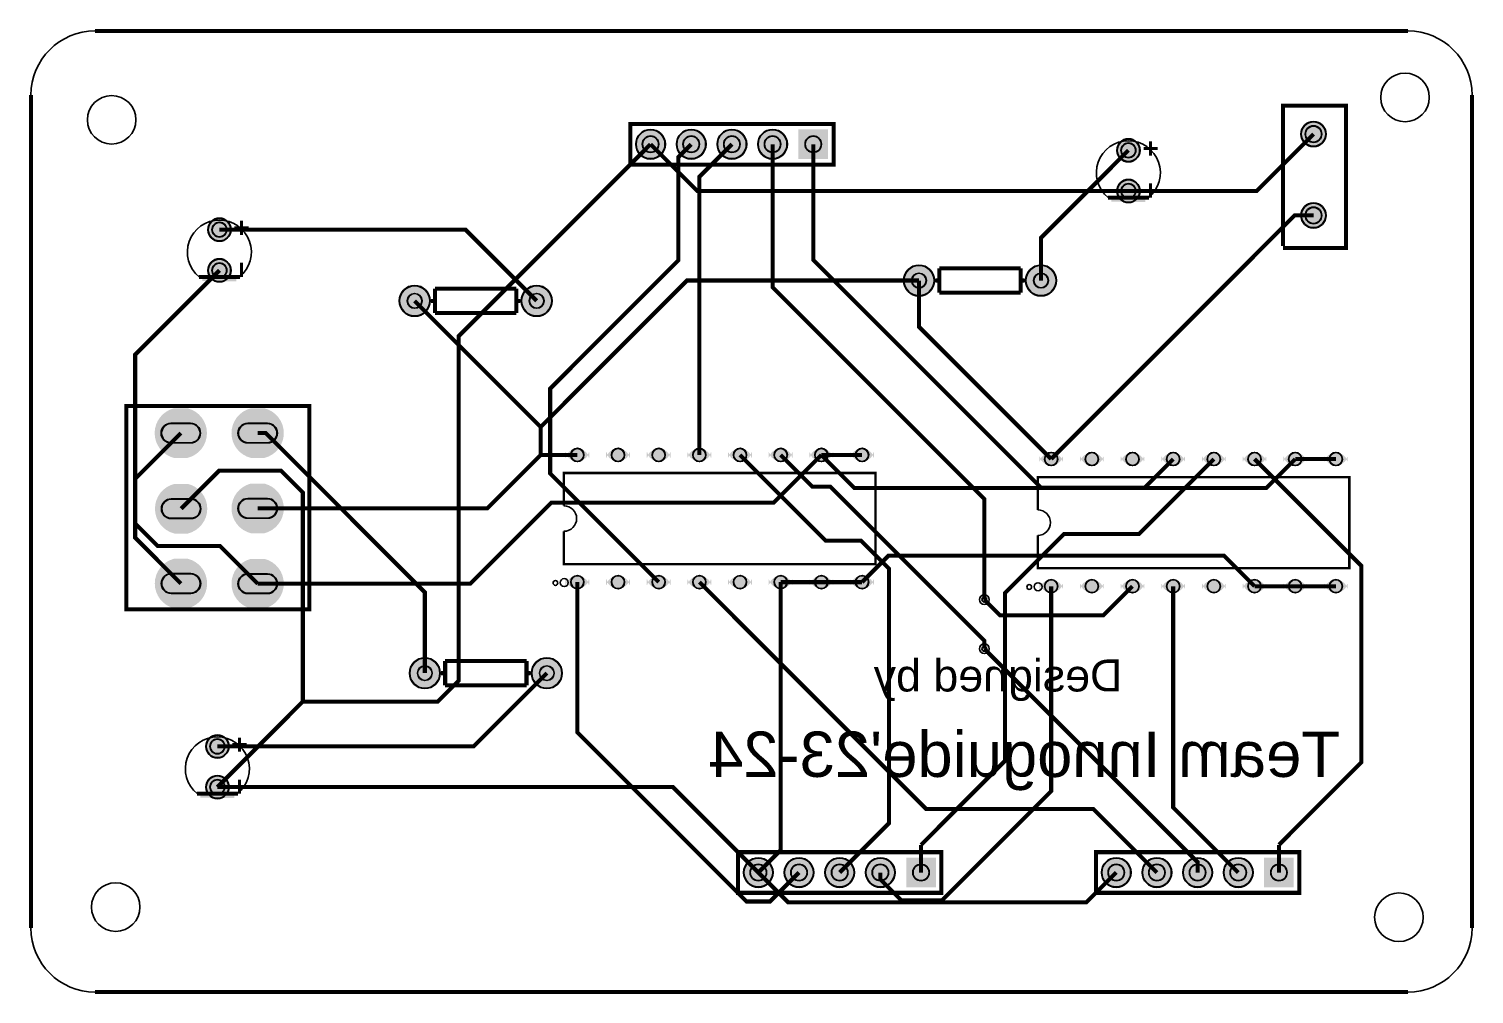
# Model space of a CAD drawing. Header units: millimetres. Extents: x -58.1 to 32.1, y 5.9 to 66.1.
import ezdxf

# ---------------------------------------------------------------- set-up
doc = ezdxf.new("R2010")
doc.units = ezdxf.units.MM
for name, color, linetype, true_color in [('BoardOutLine', 7, 'Continuous', 0xff00ff), ('BottomLayer', 7, 'Continuous', 0x0000ff), ('BottomSolderMaskLayer', 7, 'Continuous', 0xaa00ff), ('Document', 7, 'Continuous', 0xffffff), ('Hole', 7, 'Continuous', 0x222222), ('Multi-Layer', 7, 'Continuous', 0xc0c0c0), ('TopLayer', 7, 'Continuous', 0xff0000), ('TopSilkLayer', 7, 'Continuous', 0xffcc00), ('TopSolderMaskLayer', 7, 'Continuous', 0x800080)]:
    doc.layers.add(name, color=color, linetype=linetype, true_color=true_color)
doc.styles.get("Standard").update_dxf_attribs({"font": 'arial.ttf'})

msp = doc.modelspace()

# ---------------------------------------------------------------- hatches: boundary and pattern name
at = {"layer": 'BottomSolderMaskLayer'}
for points in [[(-20.229, 58.928, 1), (-18.379, 58.928, 1)], [(-17.689, 58.928, 1), (-15.839, 58.928, 1)], [(-15.149, 58.928, 1), (-13.299, 58.928, 1)], [(-12.609, 58.928, 1), (-10.759, 58.928, 1)], [(-10.069, 58.003), (-10.069, 59.854), (-8.219, 59.854), (-8.219, 58.003)], [(21.311, 59.563, 1), (22.885, 59.563, 1)], [(9.816, 58.547, 1), (11.266, 58.547, 1)], [(9.816, 56.007, 1), (11.266, 56.007, 1)], [(21.311, 54.483, 1), (22.885, 54.483, 1)], [(-46.953, 53.594, 1), (-45.503, 53.594, 1)], [(-46.953, 51.054, 1), (-45.503, 51.054, 1)], [(-3.505, 50.419, 1), (-1.575, 50.419, 1)], [(4.115, 50.419, 1), (6.045, 50.419, 1)], [(-35.001, 49.149, 1), (-33.071, 49.149, 1)], [(-27.381, 49.149, 1), (-25.451, 49.149, 1)], [(-49.057, 39.343, -0.785398), (-49.057, 42.445), (-48.225, 42.445, -0.785398), (-48.225, 39.343)], [(-44.257, 39.343, -0.785398), (-44.257, 42.445), (-43.425, 42.445, -0.785398), (-43.425, 39.343)], [(-23.131, 39.715, -0.785398), (-24.621, 39.715), (-24.621, 39.345, -0.785398), (-23.131, 39.345)], [(-20.591, 39.715, -0.785398), (-22.081, 39.715), (-22.081, 39.345, -0.785398), (-20.591, 39.345)], [(-18.051, 39.715, -0.785398), (-19.541, 39.715), (-19.541, 39.345, -0.785398), (-18.051, 39.345)], [(-15.511, 39.715, -0.785398), (-17.001, 39.715), (-17.001, 39.345, -0.785398), (-15.511, 39.345)], [(-12.971, 39.715, -0.785398), (-14.461, 39.715), (-14.461, 39.345, -0.785398), (-12.971, 39.345)], [(-10.431, 39.715, -0.785398), (-11.921, 39.715), (-11.921, 39.345, -0.785398), (-10.431, 39.345)], [(-7.891, 39.715, -0.785398), (-9.381, 39.715), (-9.381, 39.345, -0.785398), (-7.891, 39.345)], [(-5.351, 39.715, -0.785398), (-6.841, 39.715), (-6.841, 39.345, -0.785398), (-5.351, 39.345)], [(6.46, 39.461, -0.785398), (4.97, 39.461), (4.97, 39.091, -0.785398), (6.46, 39.091)], [(9, 39.461, -0.785398), (7.51, 39.461), (7.51, 39.091, -0.785398), (9, 39.091)], [(11.54, 39.461, -0.785398), (10.05, 39.461), (10.05, 39.091, -0.785398), (11.54, 39.091)], [(14.08, 39.461, -0.785398), (12.59, 39.461), (12.59, 39.091, -0.785398), (14.08, 39.091)], [(16.62, 39.461, -0.785398), (15.13, 39.461), (15.13, 39.091, -0.785398), (16.62, 39.091)], [(19.16, 39.461, -0.785398), (17.67, 39.461), (17.67, 39.091, -0.785398), (19.16, 39.091)], [(21.7, 39.461, -0.785398), (20.21, 39.461), (20.21, 39.091, -0.785398), (21.7, 39.091)], [(24.24, 39.461, -0.785398), (22.75, 39.461), (22.75, 39.091, -0.785398), (24.24, 39.091)], [(-49.037, 34.623, -0.785398), (-49.037, 37.725), (-48.205, 37.725, -0.785398), (-48.205, 34.623)], [(-44.257, 34.643, -0.785398), (-44.257, 37.745), (-43.425, 37.745, -0.785398), (-43.425, 34.643)], [(-49.047, 29.953, -0.785398), (-49.047, 33.055), (-48.215, 33.055, -0.785398), (-48.215, 29.953)], [(-44.257, 29.943, -0.785398), (-44.257, 33.045), (-43.425, 33.045, -0.785398), (-43.425, 29.943)], [(-23.131, 31.775, -0.785398), (-24.621, 31.775), (-24.621, 31.405, -0.785398), (-23.131, 31.405)], [(-20.591, 31.775, -0.785398), (-22.081, 31.775), (-22.081, 31.405, -0.785398), (-20.591, 31.405)], [(-18.051, 31.775, -0.785398), (-19.541, 31.775), (-19.541, 31.405, -0.785398), (-18.051, 31.405)], [(-15.511, 31.775, -0.785398), (-17.001, 31.775), (-17.001, 31.405, -0.785398), (-15.511, 31.405)], [(-12.971, 31.775, -0.785398), (-14.461, 31.775), (-14.461, 31.405, -0.785398), (-12.971, 31.405)], [(-10.431, 31.775, -0.785398), (-11.921, 31.775), (-11.921, 31.405, -0.785398), (-10.431, 31.405)], [(-7.891, 31.775, -0.785398), (-9.381, 31.775), (-9.381, 31.405, -0.785398), (-7.891, 31.405)], [(-5.351, 31.775, -0.785398), (-6.841, 31.775), (-6.841, 31.405, -0.785398), (-5.351, 31.405)], [(6.46, 31.521, -0.785398), (4.97, 31.521), (4.97, 31.151, -0.785398), (6.46, 31.151)], [(9, 31.521, -0.785398), (7.51, 31.521), (7.51, 31.151, -0.785398), (9, 31.151)], [(11.54, 31.521, -0.785398), (10.05, 31.521), (10.05, 31.151, -0.785398), (11.54, 31.151)], [(14.08, 31.521, -0.785398), (12.59, 31.521), (12.59, 31.151, -0.785398), (14.08, 31.151)], [(16.62, 31.521, -0.785398), (15.13, 31.521), (15.13, 31.151, -0.785398), (16.62, 31.151)], [(19.16, 31.521, -0.785398), (17.67, 31.521), (17.67, 31.151, -0.785398), (19.16, 31.151)], [(21.7, 31.521, -0.785398), (20.21, 31.521), (20.21, 31.151, -0.785398), (21.7, 31.151)], [(24.24, 31.521, -0.785398), (22.75, 31.521), (22.75, 31.151, -0.785398), (24.24, 31.151)], [(-34.366, 25.908, 1), (-32.436, 25.908, 1)], [(-26.746, 25.908, 1), (-24.816, 25.908, 1)], [(-47.08, 21.336, 1), (-45.63, 21.336, 1)], [(-47.08, 18.796, 1), (-45.63, 18.796, 1)], [(-13.498, 13.462, 1), (-11.648, 13.462, 1)], [(-10.958, 13.462, 1), (-9.108, 13.462, 1)], [(-8.418, 13.462, 1), (-6.568, 13.462, 1)], [(-5.878, 13.462, 1), (-4.028, 13.462, 1)], [(-3.338, 12.537), (-3.338, 14.387), (-1.488, 14.387), (-1.488, 12.537)], [(8.854, 13.462, 1), (10.704, 13.462, 1)], [(11.394, 13.462, 1), (13.244, 13.462, 1)], [(13.934, 13.462, 1), (15.784, 13.462, 1)], [(16.474, 13.462, 1), (18.324, 13.462, 1)], [(19.014, 12.537), (19.014, 14.387), (20.864, 14.387), (20.864, 12.537)]]:
    msp.add_hatch(color=256, dxfattribs=at).paths.add_polyline_path(points)
at = {"layer": 'Document'}
for points in [[(12.362, 58.754), (11.482, 58.754), (11.482, 58.564), (12.362, 58.564)], [(12.017, 58.22), (12.017, 59.1), (11.827, 59.1), (11.827, 58.22)], [(12.017, 55.597), (12.017, 56.477), (11.827, 56.477), (11.827, 55.597)], [(11.601, 55.637), (9.481, 55.637), (9.481, 55.347), (9.491, 55.347), (11.601, 55.317)], [(-44.408, 53.801), (-45.288, 53.801), (-45.288, 53.611), (-44.408, 53.611)], [(-44.752, 53.267), (-44.752, 54.147), (-44.942, 54.147), (-44.942, 53.267)], [(-44.752, 50.644), (-44.752, 51.524), (-44.942, 51.524), (-44.942, 50.644)], [(-45.168, 50.684), (-47.288, 50.684), (-47.288, 50.394), (-47.278, 50.394), (-45.168, 50.364)], [(-44.879, 21.009), (-44.879, 21.889), (-45.069, 21.889), (-45.069, 21.009)], [(-44.535, 21.543), (-45.415, 21.543), (-45.415, 21.353), (-44.535, 21.353)], [(-44.879, 18.386), (-44.879, 19.266), (-45.069, 19.266), (-45.069, 18.386)], [(-45.295, 18.426), (-47.415, 18.426), (-47.415, 18.136), (-47.405, 18.136), (-45.295, 18.106)]]:
    msp.add_hatch(color=256, dxfattribs=at).paths.add_polyline_path(points)
at = {"layer": 'Multi-Layer'}
for points in [[(-20.204, 58.928, 1), (-18.404, 58.928, 1)], [(-17.664, 58.928, 1), (-15.864, 58.928, 1)], [(-15.124, 58.928, 1), (-13.324, 58.928, 1)], [(-12.584, 58.928, 1), (-10.784, 58.928, 1)], [(-10.044, 58.028), (-10.044, 59.828), (-8.244, 59.828), (-8.244, 58.028)], [(21.336, 59.563, 1), (22.86, 59.563, 1)], [(9.841, 58.547, 1), (11.241, 58.547, 1)], [(9.841, 56.007, 1), (11.241, 56.007, 1)], [(21.336, 54.483, 1), (22.86, 54.483, 1)], [(-46.928, 53.594, 1), (-45.528, 53.594, 1)], [(-46.928, 51.054, 1), (-45.528, 51.054, 1)], [(-3.48, 50.419, 1), (-1.6, 50.419, 1)], [(4.14, 50.419, 1), (6.02, 50.419, 1)], [(-34.976, 49.149, 1), (-33.096, 49.149, 1)], [(-27.356, 49.149, 1), (-25.476, 49.149, 1)], [(-49.046, 39.394, -0.785398), (-49.046, 42.394), (-48.236, 42.394, -0.785398), (-48.236, 39.394)], [(-44.246, 39.394, -0.785398), (-44.246, 42.394), (-43.436, 42.394, -0.785398), (-43.436, 39.394)], [(-23.156, 39.71, -0.785398), (-24.596, 39.71), (-24.596, 39.35, -0.785398), (-23.156, 39.35)], [(-20.616, 39.71, -0.785398), (-22.056, 39.71), (-22.056, 39.35, -0.785398), (-20.616, 39.35)], [(-18.076, 39.71, -0.785398), (-19.516, 39.71), (-19.516, 39.35, -0.785398), (-18.076, 39.35)], [(-15.536, 39.71, -0.785398), (-16.976, 39.71), (-16.976, 39.35, -0.785398), (-15.536, 39.35)], [(-12.996, 39.71, -0.785398), (-14.436, 39.71), (-14.436, 39.35, -0.785398), (-12.996, 39.35)], [(-10.456, 39.71, -0.785398), (-11.896, 39.71), (-11.896, 39.35, -0.785398), (-10.456, 39.35)], [(-7.916, 39.71, -0.785398), (-9.356, 39.71), (-9.356, 39.35, -0.785398), (-7.916, 39.35)], [(-5.376, 39.71, -0.785398), (-6.816, 39.71), (-6.816, 39.35, -0.785398), (-5.376, 39.35)], [(6.435, 39.456, -0.785398), (4.995, 39.456), (4.995, 39.096, -0.785398), (6.435, 39.096)], [(8.975, 39.456, -0.785398), (7.535, 39.456), (7.535, 39.096, -0.785398), (8.975, 39.096)], [(11.515, 39.456, -0.785398), (10.075, 39.456), (10.075, 39.096, -0.785398), (11.515, 39.096)], [(14.055, 39.456, -0.785398), (12.615, 39.456), (12.615, 39.096, -0.785398), (14.055, 39.096)], [(16.595, 39.456, -0.785398), (15.155, 39.456), (15.155, 39.096, -0.785398), (16.595, 39.096)], [(19.135, 39.456, -0.785398), (17.695, 39.456), (17.695, 39.096, -0.785398), (19.135, 39.096)], [(21.675, 39.456, -0.785398), (20.235, 39.456), (20.235, 39.096, -0.785398), (21.675, 39.096)], [(24.215, 39.456, -0.785398), (22.775, 39.456), (22.775, 39.096, -0.785398), (24.215, 39.096)], [(-49.026, 34.674, -0.785398), (-49.026, 37.674), (-48.216, 37.674, -0.785398), (-48.216, 34.674)], [(-44.246, 34.694, -0.785398), (-44.246, 37.694), (-43.436, 37.694, -0.785398), (-43.436, 34.694)], [(-49.036, 30.004, -0.785398), (-49.036, 33.004), (-48.226, 33.004, -0.785398), (-48.226, 30.004)], [(-44.246, 29.994, -0.785398), (-44.246, 32.994), (-43.436, 32.994, -0.785398), (-43.436, 29.994)], [(-23.156, 31.77, -0.785398), (-24.596, 31.77), (-24.596, 31.41, -0.785398), (-23.156, 31.41)], [(-20.616, 31.77, -0.785398), (-22.056, 31.77), (-22.056, 31.41, -0.785398), (-20.616, 31.41)], [(-18.076, 31.77, -0.785398), (-19.516, 31.77), (-19.516, 31.41, -0.785398), (-18.076, 31.41)], [(-15.536, 31.77, -0.785398), (-16.976, 31.77), (-16.976, 31.41, -0.785398), (-15.536, 31.41)], [(-12.996, 31.77, -0.785398), (-14.436, 31.77), (-14.436, 31.41, -0.785398), (-12.996, 31.41)], [(-10.456, 31.77, -0.785398), (-11.896, 31.77), (-11.896, 31.41, -0.785398), (-10.456, 31.41)], [(-7.916, 31.77, -0.785398), (-9.356, 31.77), (-9.356, 31.41, -0.785398), (-7.916, 31.41)], [(-5.376, 31.77, -0.785398), (-6.816, 31.77), (-6.816, 31.41, -0.785398), (-5.376, 31.41)], [(6.435, 31.516, -0.785398), (4.995, 31.516), (4.995, 31.156, -0.785398), (6.435, 31.156)], [(8.975, 31.516, -0.785398), (7.535, 31.516), (7.535, 31.156, -0.785398), (8.975, 31.156)], [(11.515, 31.516, -0.785398), (10.075, 31.516), (10.075, 31.156, -0.785398), (11.515, 31.156)], [(14.055, 31.516, -0.785398), (12.615, 31.516), (12.615, 31.156, -0.785398), (14.055, 31.156)], [(16.595, 31.516, -0.785398), (15.155, 31.516), (15.155, 31.156, -0.785398), (16.595, 31.156)], [(19.135, 31.516, -0.785398), (17.695, 31.516), (17.695, 31.156, -0.785398), (19.135, 31.156)], [(21.675, 31.516, -0.785398), (20.235, 31.516), (20.235, 31.156, -0.785398), (21.675, 31.156)], [(24.215, 31.516, -0.785398), (22.775, 31.516), (22.775, 31.156, -0.785398), (24.215, 31.156)], [(-34.341, 25.908, 1), (-32.461, 25.908, 1)], [(-26.721, 25.908, 1), (-24.841, 25.908, 1)], [(-47.055, 21.336, 1), (-45.655, 21.336, 1)], [(-47.055, 18.796, 1), (-45.655, 18.796, 1)], [(-13.473, 13.462, 1), (-11.673, 13.462, 1)], [(-10.933, 13.462, 1), (-9.133, 13.462, 1)], [(-8.393, 13.462, 1), (-6.593, 13.462, 1)], [(-5.853, 13.462, 1), (-4.053, 13.462, 1)], [(-3.313, 12.562), (-3.313, 14.362), (-1.513, 14.362), (-1.513, 12.562)], [(8.879, 13.462, 1), (10.679, 13.462, 1)], [(11.419, 13.462, 1), (13.219, 13.462, 1)], [(13.959, 13.462, 1), (15.759, 13.462, 1)], [(16.499, 13.462, 1), (18.299, 13.462, 1)], [(19.039, 12.562), (19.039, 14.362), (20.839, 14.362), (20.839, 12.562)]]:
    msp.add_hatch(color=256, dxfattribs=at).paths.add_polyline_path(points)
at = {"layer": 'TopSolderMaskLayer'}
for points in [[(-20.229, 58.928, 1), (-18.379, 58.928, 1)], [(-17.689, 58.928, 1), (-15.839, 58.928, 1)], [(-15.149, 58.928, 1), (-13.299, 58.928, 1)], [(-12.609, 58.928, 1), (-10.759, 58.928, 1)], [(-10.069, 58.003), (-10.069, 59.854), (-8.219, 59.854), (-8.219, 58.003)], [(21.311, 59.563, 1), (22.885, 59.563, 1)], [(9.816, 58.547, 1), (11.266, 58.547, 1)], [(9.816, 56.007, 1), (11.266, 56.007, 1)], [(21.311, 54.483, 1), (22.885, 54.483, 1)], [(-46.953, 53.594, 1), (-45.503, 53.594, 1)], [(-46.953, 51.054, 1), (-45.503, 51.054, 1)], [(-3.505, 50.419, 1), (-1.575, 50.419, 1)], [(4.115, 50.419, 1), (6.045, 50.419, 1)], [(-35.001, 49.149, 1), (-33.071, 49.149, 1)], [(-27.381, 49.149, 1), (-25.451, 49.149, 1)], [(-49.057, 39.343, -0.785398), (-49.057, 42.445), (-48.225, 42.445, -0.785398), (-48.225, 39.343)], [(-44.257, 39.343, -0.785398), (-44.257, 42.445), (-43.425, 42.445, -0.785398), (-43.425, 39.343)], [(-23.131, 39.715, -0.785398), (-24.621, 39.715), (-24.621, 39.345, -0.785398), (-23.131, 39.345)], [(-20.591, 39.715, -0.785398), (-22.081, 39.715), (-22.081, 39.345, -0.785398), (-20.591, 39.345)], [(-18.051, 39.715, -0.785398), (-19.541, 39.715), (-19.541, 39.345, -0.785398), (-18.051, 39.345)], [(-15.511, 39.715, -0.785398), (-17.001, 39.715), (-17.001, 39.345, -0.785398), (-15.511, 39.345)], [(-12.971, 39.715, -0.785398), (-14.461, 39.715), (-14.461, 39.345, -0.785398), (-12.971, 39.345)], [(-10.431, 39.715, -0.785398), (-11.921, 39.715), (-11.921, 39.345, -0.785398), (-10.431, 39.345)], [(-7.891, 39.715, -0.785398), (-9.381, 39.715), (-9.381, 39.345, -0.785398), (-7.891, 39.345)], [(-5.351, 39.715, -0.785398), (-6.841, 39.715), (-6.841, 39.345, -0.785398), (-5.351, 39.345)], [(6.46, 39.461, -0.785398), (4.97, 39.461), (4.97, 39.091, -0.785398), (6.46, 39.091)], [(9, 39.461, -0.785398), (7.51, 39.461), (7.51, 39.091, -0.785398), (9, 39.091)], [(11.54, 39.461, -0.785398), (10.05, 39.461), (10.05, 39.091, -0.785398), (11.54, 39.091)], [(14.08, 39.461, -0.785398), (12.59, 39.461), (12.59, 39.091, -0.785398), (14.08, 39.091)], [(16.62, 39.461, -0.785398), (15.13, 39.461), (15.13, 39.091, -0.785398), (16.62, 39.091)], [(19.16, 39.461, -0.785398), (17.67, 39.461), (17.67, 39.091, -0.785398), (19.16, 39.091)], [(21.7, 39.461, -0.785398), (20.21, 39.461), (20.21, 39.091, -0.785398), (21.7, 39.091)], [(24.24, 39.461, -0.785398), (22.75, 39.461), (22.75, 39.091, -0.785398), (24.24, 39.091)], [(-49.037, 34.623, -0.785398), (-49.037, 37.725), (-48.205, 37.725, -0.785398), (-48.205, 34.623)], [(-44.257, 34.643, -0.785398), (-44.257, 37.745), (-43.425, 37.745, -0.785398), (-43.425, 34.643)], [(-49.047, 29.953, -0.785398), (-49.047, 33.055), (-48.215, 33.055, -0.785398), (-48.215, 29.953)], [(-44.257, 29.943, -0.785398), (-44.257, 33.045), (-43.425, 33.045, -0.785398), (-43.425, 29.943)], [(-23.131, 31.775, -0.785398), (-24.621, 31.775), (-24.621, 31.405, -0.785398), (-23.131, 31.405)], [(-20.591, 31.775, -0.785398), (-22.081, 31.775), (-22.081, 31.405, -0.785398), (-20.591, 31.405)], [(-18.051, 31.775, -0.785398), (-19.541, 31.775), (-19.541, 31.405, -0.785398), (-18.051, 31.405)], [(-15.511, 31.775, -0.785398), (-17.001, 31.775), (-17.001, 31.405, -0.785398), (-15.511, 31.405)], [(-12.971, 31.775, -0.785398), (-14.461, 31.775), (-14.461, 31.405, -0.785398), (-12.971, 31.405)], [(-10.431, 31.775, -0.785398), (-11.921, 31.775), (-11.921, 31.405, -0.785398), (-10.431, 31.405)], [(-7.891, 31.775, -0.785398), (-9.381, 31.775), (-9.381, 31.405, -0.785398), (-7.891, 31.405)], [(-5.351, 31.775, -0.785398), (-6.841, 31.775), (-6.841, 31.405, -0.785398), (-5.351, 31.405)], [(6.46, 31.521, -0.785398), (4.97, 31.521), (4.97, 31.151, -0.785398), (6.46, 31.151)], [(9, 31.521, -0.785398), (7.51, 31.521), (7.51, 31.151, -0.785398), (9, 31.151)], [(11.54, 31.521, -0.785398), (10.05, 31.521), (10.05, 31.151, -0.785398), (11.54, 31.151)], [(14.08, 31.521, -0.785398), (12.59, 31.521), (12.59, 31.151, -0.785398), (14.08, 31.151)], [(16.62, 31.521, -0.785398), (15.13, 31.521), (15.13, 31.151, -0.785398), (16.62, 31.151)], [(19.16, 31.521, -0.785398), (17.67, 31.521), (17.67, 31.151, -0.785398), (19.16, 31.151)], [(21.7, 31.521, -0.785398), (20.21, 31.521), (20.21, 31.151, -0.785398), (21.7, 31.151)], [(24.24, 31.521, -0.785398), (22.75, 31.521), (22.75, 31.151, -0.785398), (24.24, 31.151)], [(-34.366, 25.908, 1), (-32.436, 25.908, 1)], [(-26.746, 25.908, 1), (-24.816, 25.908, 1)], [(-47.08, 21.336, 1), (-45.63, 21.336, 1)], [(-47.08, 18.796, 1), (-45.63, 18.796, 1)], [(-13.498, 13.462, 1), (-11.648, 13.462, 1)], [(-10.958, 13.462, 1), (-9.108, 13.462, 1)], [(-8.418, 13.462, 1), (-6.568, 13.462, 1)], [(-5.878, 13.462, 1), (-4.028, 13.462, 1)], [(-3.338, 12.537), (-3.338, 14.387), (-1.488, 14.387), (-1.488, 12.537)], [(8.854, 13.462, 1), (10.704, 13.462, 1)], [(11.394, 13.462, 1), (13.244, 13.462, 1)], [(13.934, 13.462, 1), (15.784, 13.462, 1)], [(16.474, 13.462, 1), (18.324, 13.462, 1)], [(19.014, 12.537), (19.014, 14.387), (20.864, 14.387), (20.864, 12.537)]]:
    msp.add_hatch(color=256, dxfattribs=at).paths.add_polyline_path(points)

# ---------------------------------------------------------------- linework, layer by layer
at = {"layer": 'BoardOutLine', "const_width": 0.254}
for points in [[(-54, 66), (28, 66)], [(-58, 10), (-58, 62)], [(32, 62), (32, 10)], [(28, 6), (-54, 6)]]:
    msp.add_lwpolyline(points, dxfattribs=at)
at = {"layer": 'BoardOutLine'}
for centre, start, end in [((-54, 62), 90, 180), ((28, 62), 360, 90), ((-54, 10), 180, 270), ((28, 10), 270, 0)]:
    msp.add_arc(centre, 4, start, end, dxfattribs=at)
at = {"layer": 'BottomLayer', "const_width": 0.254}
for points in [[(-19.304, 58.928), (-31.283, 46.949), (-31.283, 25.443), (-32.595, 24.132), (-41.019, 24.132)], [(-18.796, 31.59), (-25.572, 38.367), (-25.572, 43.672), (-17.575, 51.669), (-17.575, 58.117), (-16.764, 58.928)], [(-16.256, 39.53), (-16.256, 56.896), (-14.224, 58.928)], [(-11.684, 58.928), (-11.684, 49.998), (1.538, 36.776), (1.538, 30.501)], [(13.335, 39.276), (11.544, 37.485), (5.075, 37.485), (-9.144, 51.704), (-9.144, 58.928)], [(5.08, 50.419), (5.08, 53.086), (10.541, 58.547)], [(22.098, 54.483), (20.922, 54.483), (5.715, 39.276)], [(5.715, 39.276), (-2.54, 47.531), (-2.54, 50.419)], [(-43.841, 31.494), (-46.191, 33.844), (-50.087, 33.844), (-51.476, 35.233), (-51.476, 38.059), (-48.641, 40.894)], [(-43.841, 40.894), (-43.34, 40.894), (-33.401, 30.955), (-33.401, 25.908)], [(-13.716, 39.53), (-8.366, 34.181), (-6.166, 34.181), (-4.408, 32.423), (-4.408, 16.547), (-7.493, 13.462)], [(-11.176, 39.53), (-9.189, 37.543), (-8.069, 37.543), (1.538, 27.936), (1.538, 27.432)], [(15.875, 39.276), (11.199, 34.6), (6.513, 34.6), (2.837, 30.924), (2.837, 20.439), (-2.413, 15.189)], [(18.415, 39.276), (25.087, 32.604), (25.087, 20.337), (19.939, 15.189)], [(-48.621, 36.174), (-46.251, 38.544), (-42.38, 38.544), (-41.019, 37.183), (-41.019, 24.132)], [(-23.876, 31.59), (-23.876, 22.215), (-13.313, 11.652), (-11.843, 11.652), (-10.033, 13.462)], [(-11.176, 31.59), (-11.176, 14.859), (-12.573, 13.462)], [(-4.953, 13.462), (-4.953, 13.029), (-3.657, 11.733), (-1.098, 11.733), (5.715, 18.546), (5.715, 31.336)], [(13.335, 31.336), (13.335, 17.526), (17.399, 13.462)], [(-41.019, 24.132), (-46.355, 18.796)], [(-2.413, 13.462), (-2.413, 15.189)], [(19.939, 13.462), (19.939, 15.189)]]:
    msp.add_lwpolyline(points, dxfattribs=at)
at = {"layer": 'BottomSolderMaskLayer'}
for points in [[(-19.818, 58.931), (-19.818, 58.926)], [(-18.79, 58.931), (-18.79, 58.926)], [(-17.278, 58.931), (-17.278, 58.926)], [(-16.25, 58.931), (-16.25, 58.926)], [(-14.738, 58.931), (-14.738, 58.926)], [(-13.71, 58.931), (-13.71, 58.926)], [(-12.198, 58.931), (-12.198, 58.926)], [(-11.17, 58.931), (-11.17, 58.926)], [(-9.658, 58.931), (-9.658, 58.926)], [(-8.63, 58.931), (-8.63, 58.926)], [(-48.025, 41.51), (-49.257, 41.51)], [(-43.225, 41.51), (-44.457, 41.51)], [(-48.025, 40.278), (-49.257, 40.278)], [(-43.225, 40.278), (-44.457, 40.278)], [(-48.005, 36.79), (-49.237, 36.79)], [(-43.225, 36.81), (-44.457, 36.81)], [(-48.005, 35.558), (-49.237, 35.558)], [(-43.225, 35.578), (-44.457, 35.578)], [(-48.015, 32.12), (-49.247, 32.12)], [(-43.225, 32.11), (-44.457, 32.11)], [(-48.015, 30.888), (-49.247, 30.888)], [(-43.225, 30.878), (-44.457, 30.878)], [(-13.087, 13.465), (-13.087, 13.459)], [(-12.059, 13.465), (-12.059, 13.459)], [(-10.547, 13.465), (-10.547, 13.459)], [(-9.519, 13.465), (-9.519, 13.459)], [(-8.007, 13.465), (-8.007, 13.459)], [(-6.979, 13.465), (-6.979, 13.459)], [(-5.467, 13.465), (-5.467, 13.459)], [(-4.439, 13.465), (-4.439, 13.459)], [(-2.927, 13.465), (-2.927, 13.459)], [(-1.899, 13.465), (-1.899, 13.459)], [(9.265, 13.465), (9.265, 13.459)], [(10.293, 13.465), (10.293, 13.459)], [(11.805, 13.465), (11.805, 13.459)], [(12.833, 13.465), (12.833, 13.459)], [(14.345, 13.465), (14.345, 13.459)], [(15.373, 13.465), (15.373, 13.459)], [(16.885, 13.465), (16.885, 13.459)], [(17.913, 13.465), (17.913, 13.459)], [(19.425, 13.465), (19.425, 13.459)], [(20.453, 13.465), (20.453, 13.459)]]:
    msp.add_lwpolyline(points, close=True, dxfattribs=at)
for centre, radius in [((-19.304, 58.928), 0.925), ((-16.764, 58.928), 0.925), ((-14.224, 58.928), 0.925), ((-11.684, 58.928), 0.925), ((22.098, 59.563), 0.787), ((22.098, 59.563), 0.517), ((10.541, 58.547), 0.725), ((10.541, 58.547), 0.466), ((10.541, 56.007), 0.725), ((10.541, 56.007), 0.466), ((22.098, 54.483), 0.787), ((-46.228, 53.594), 0.725), ((22.098, 54.483), 0.517), ((-46.228, 53.594), 0.466), ((-46.228, 51.054), 0.725), ((-46.228, 51.054), 0.466), ((-2.54, 50.419), 0.965), ((-2.54, 50.419), 0.462), ((5.08, 50.419), 0.965), ((5.08, 50.419), 0.462), ((-34.036, 49.149), 0.965), ((-26.416, 49.149), 0.965), ((-34.036, 49.149), 0.462), ((-26.416, 49.149), 0.462), ((-23.876, 39.53), 0.414), ((-21.336, 39.53), 0.414), ((-18.796, 39.53), 0.414), ((-16.256, 39.53), 0.414), ((-13.716, 39.53), 0.414), ((-11.176, 39.53), 0.414), ((-8.636, 39.53), 0.414), ((-6.096, 39.53), 0.414), ((5.715, 39.276), 0.414), ((8.255, 39.276), 0.414), ((10.795, 39.276), 0.414), ((13.335, 39.276), 0.414), ((15.875, 39.276), 0.414), ((18.415, 39.276), 0.414), ((20.955, 39.276), 0.414), ((23.495, 39.276), 0.414), ((-23.876, 31.59), 0.414), ((-21.336, 31.59), 0.414), ((-18.796, 31.59), 0.414), ((-16.256, 31.59), 0.414), ((-13.716, 31.59), 0.414), ((-11.176, 31.59), 0.414), ((-8.636, 31.59), 0.414), ((-6.096, 31.59), 0.414), ((5.715, 31.336), 0.414), ((8.255, 31.336), 0.414), ((10.795, 31.336), 0.414), ((13.335, 31.336), 0.414), ((15.875, 31.336), 0.414), ((18.415, 31.336), 0.414), ((20.955, 31.336), 0.414), ((23.495, 31.336), 0.414), ((-33.401, 25.908), 0.965), ((-33.401, 25.908), 0.462), ((-25.781, 25.908), 0.965), ((-25.781, 25.908), 0.462), ((-46.355, 21.336), 0.725), ((-46.355, 21.336), 0.466), ((-46.355, 18.796), 0.725), ((-46.355, 18.796), 0.466), ((-12.573, 13.462), 0.925), ((-10.033, 13.462), 0.925), ((-7.493, 13.462), 0.925), ((-4.953, 13.462), 0.925), ((9.779, 13.462), 0.925), ((12.319, 13.462), 0.925), ((14.859, 13.462), 0.925), ((17.399, 13.462), 0.925)]:
    msp.add_circle(centre, radius, dxfattribs=at)
for centre, radius, start, end in [((-19.304, 58.931), 0.514, 360, 180), ((-19.304, 58.926), 0.514, 180, 360), ((-16.764, 58.931), 0.514, 360, 180), ((-16.764, 58.926), 0.514, 180, 360), ((-14.224, 58.931), 0.514, 360, 180), ((-14.224, 58.926), 0.514, 180, 360), ((-11.684, 58.931), 0.514, 360, 180), ((-11.684, 58.926), 0.514, 180, 360), ((-9.144, 58.931), 0.514, 360, 180), ((-9.144, 58.926), 0.514, 180, 360), ((-49.257, 40.894), 0.616, 90, 270), ((-48.025, 40.894), 0.616, 270, 90), ((-44.457, 40.894), 0.616, 90, 270), ((-43.225, 40.894), 0.616, 270, 90), ((-49.237, 36.174), 0.616, 90, 270), ((-48.005, 36.174), 0.616, 270, 90), ((-44.457, 36.194), 0.616, 90, 270), ((-43.225, 36.194), 0.616, 270, 90), ((-49.247, 31.504), 0.616, 90, 270), ((-48.015, 31.504), 0.616, 270, 90), ((-44.457, 31.494), 0.616, 90, 270), ((-43.225, 31.494), 0.616, 270, 90), ((-12.573, 13.465), 0.514, 360, 180), ((-10.033, 13.465), 0.514, 360, 180), ((-7.493, 13.465), 0.514, 360, 180), ((-4.953, 13.465), 0.514, 360, 180), ((-2.413, 13.465), 0.514, 360, 180), ((9.779, 13.465), 0.514, 360, 180), ((12.319, 13.465), 0.514, 360, 180), ((14.859, 13.465), 0.514, 360, 180), ((17.399, 13.465), 0.514, 360, 180), ((19.939, 13.465), 0.514, 360, 180), ((-12.573, 13.459), 0.514, 180, 360), ((-10.033, 13.459), 0.514, 180, 360), ((-7.493, 13.459), 0.514, 180, 360), ((-4.953, 13.459), 0.514, 180, 360), ((-2.413, 13.459), 0.514, 180, 360), ((9.779, 13.459), 0.514, 180, 360), ((12.319, 13.459), 0.514, 180, 360), ((14.859, 13.459), 0.514, 180, 360), ((17.399, 13.459), 0.514, 180, 360), ((19.939, 13.459), 0.514, 180, 360)]:
    msp.add_arc(centre, radius, start, end, dxfattribs=at)
at = {"layer": 'Document'}
for centre in [(-24.696, 31.56), (4.895, 31.306)]:
    msp.add_circle(centre, 0.25, dxfattribs=at)
at = {"layer": 'Hole'}
for centre in [(1.538, 30.501), (1.538, 27.432)]:
    msp.add_circle(centre, 0.153, dxfattribs=at)
at = {"layer": 'Multi-Layer'}
for points in [[(-19.804, 58.931), (-19.804, 58.926)], [(-18.804, 58.931), (-18.804, 58.926)], [(-17.264, 58.931), (-17.264, 58.926)], [(-16.264, 58.931), (-16.264, 58.926)], [(-14.724, 58.931), (-14.724, 58.926)], [(-13.724, 58.931), (-13.724, 58.926)], [(-12.184, 58.931), (-12.184, 58.926)], [(-11.184, 58.931), (-11.184, 58.926)], [(-9.644, 58.931), (-9.644, 58.926)], [(-8.644, 58.931), (-8.644, 58.926)], [(-48.041, 41.494), (-49.241, 41.494)], [(-43.241, 41.494), (-44.441, 41.494)], [(-48.041, 40.294), (-49.241, 40.294)], [(-43.241, 40.294), (-44.441, 40.294)], [(-48.021, 36.774), (-49.221, 36.774)], [(-43.241, 36.794), (-44.441, 36.794)], [(-48.021, 35.574), (-49.221, 35.574)], [(-43.241, 35.594), (-44.441, 35.594)], [(-48.031, 32.104), (-49.231, 32.104)], [(-43.241, 32.094), (-44.441, 32.094)], [(-48.031, 30.904), (-49.231, 30.904)], [(-43.241, 30.894), (-44.441, 30.894)], [(-13.073, 13.465), (-13.073, 13.459)], [(-12.073, 13.465), (-12.073, 13.459)], [(-10.533, 13.465), (-10.533, 13.459)], [(-9.533, 13.465), (-9.533, 13.459)], [(-7.993, 13.465), (-7.993, 13.459)], [(-6.993, 13.465), (-6.993, 13.459)], [(-5.453, 13.465), (-5.453, 13.459)], [(-4.453, 13.465), (-4.453, 13.459)], [(-2.913, 13.465), (-2.913, 13.459)], [(-1.913, 13.465), (-1.913, 13.459)], [(9.279, 13.465), (9.279, 13.459)], [(10.279, 13.465), (10.279, 13.459)], [(11.819, 13.465), (11.819, 13.459)], [(12.819, 13.465), (12.819, 13.459)], [(14.359, 13.465), (14.359, 13.459)], [(15.359, 13.465), (15.359, 13.459)], [(16.899, 13.465), (16.899, 13.459)], [(17.899, 13.465), (17.899, 13.459)], [(19.439, 13.465), (19.439, 13.459)], [(20.439, 13.465), (20.439, 13.459)]]:
    msp.add_lwpolyline(points, close=True, dxfattribs=at)
for centre, radius in [((27.813, 61.849), 1.516), ((-52.959, 60.452), 1.516), ((-19.304, 58.928), 0.9), ((-16.764, 58.928), 0.9), ((-14.224, 58.928), 0.9), ((-11.684, 58.928), 0.9), ((22.098, 59.563), 0.762), ((22.098, 59.563), 0.5), ((10.541, 58.547), 0.7), ((10.541, 58.547), 0.45), ((10.541, 56.007), 0.7), ((10.541, 56.007), 0.45), ((22.098, 54.483), 0.762), ((-46.228, 53.594), 0.7), ((22.098, 54.483), 0.5), ((-46.228, 53.594), 0.45), ((-46.228, 51.054), 0.7), ((-46.228, 51.054), 0.45), ((-2.54, 50.419), 0.94), ((-2.54, 50.419), 0.45), ((5.08, 50.419), 0.94), ((5.08, 50.419), 0.45), ((-34.036, 49.149), 0.94), ((-26.416, 49.149), 0.94), ((-34.036, 49.149), 0.45), ((-26.416, 49.149), 0.45), ((-23.876, 39.53), 0.4), ((-21.336, 39.53), 0.4), ((-18.796, 39.53), 0.4), ((-16.256, 39.53), 0.4), ((-13.716, 39.53), 0.4), ((-11.176, 39.53), 0.4), ((-8.636, 39.53), 0.4), ((-6.096, 39.53), 0.4), ((5.715, 39.276), 0.4), ((8.255, 39.276), 0.4), ((10.795, 39.276), 0.4), ((13.335, 39.276), 0.4), ((15.875, 39.276), 0.4), ((18.415, 39.276), 0.4), ((20.955, 39.276), 0.4), ((23.495, 39.276), 0.4), ((-23.876, 31.59), 0.4), ((-21.336, 31.59), 0.4), ((-18.796, 31.59), 0.4), ((-16.256, 31.59), 0.4), ((-13.716, 31.59), 0.4), ((-11.176, 31.59), 0.4), ((-8.636, 31.59), 0.4), ((-6.096, 31.59), 0.4), ((5.715, 31.336), 0.4), ((8.255, 31.336), 0.4), ((10.795, 31.336), 0.4), ((13.335, 31.336), 0.4), ((15.875, 31.336), 0.4), ((18.415, 31.336), 0.4), ((20.955, 31.336), 0.4), ((23.495, 31.336), 0.4), ((1.538, 30.501), 0.305), ((1.538, 27.432), 0.305), ((-33.401, 25.908), 0.94), ((-33.401, 25.908), 0.45), ((-25.781, 25.908), 0.94), ((-25.781, 25.908), 0.45), ((-46.355, 21.336), 0.7), ((-46.355, 21.336), 0.45), ((-46.355, 18.796), 0.7), ((-46.355, 18.796), 0.45), ((-12.573, 13.462), 0.9), ((-10.033, 13.462), 0.9), ((-7.493, 13.462), 0.9), ((-4.953, 13.462), 0.9), ((9.779, 13.462), 0.9), ((12.319, 13.462), 0.9), ((14.859, 13.462), 0.9), ((17.399, 13.462), 0.9), ((-52.705, 11.303), 1.516), ((27.432, 10.668), 1.516)]:
    msp.add_circle(centre, radius, dxfattribs=at)
for centre, radius, start, end in [((-19.304, 58.931), 0.5, 360, 180), ((-19.304, 58.926), 0.5, 180, 360), ((-16.764, 58.931), 0.5, 360, 180), ((-16.764, 58.926), 0.5, 180, 360), ((-14.224, 58.931), 0.5, 360, 180), ((-14.224, 58.926), 0.5, 180, 360), ((-11.684, 58.931), 0.5, 360, 180), ((-11.684, 58.926), 0.5, 180, 360), ((-9.144, 58.931), 0.5, 360, 180), ((-9.144, 58.926), 0.5, 180, 360), ((-49.241, 40.894), 0.6, 90, 270), ((-48.041, 40.894), 0.6, 270, 90), ((-44.441, 40.894), 0.6, 90, 270), ((-43.241, 40.894), 0.6, 270, 90), ((-49.221, 36.174), 0.6, 90, 270), ((-48.021, 36.174), 0.6, 270, 90), ((-44.441, 36.194), 0.6, 90, 270), ((-43.241, 36.194), 0.6, 270, 90), ((-49.231, 31.504), 0.6, 90, 270), ((-48.031, 31.504), 0.6, 270, 90), ((-44.441, 31.494), 0.6, 90, 270), ((-43.241, 31.494), 0.6, 270, 90), ((-12.573, 13.465), 0.5, 360, 180), ((-10.033, 13.465), 0.5, 360, 180), ((-7.493, 13.465), 0.5, 360, 180), ((-4.953, 13.465), 0.5, 360, 180), ((-2.413, 13.465), 0.5, 360, 180), ((9.779, 13.465), 0.5, 360, 180), ((12.319, 13.465), 0.5, 360, 180), ((14.859, 13.465), 0.5, 360, 180), ((17.399, 13.465), 0.5, 360, 180), ((19.939, 13.465), 0.5, 360, 180), ((-12.573, 13.459), 0.5, 180, 360), ((-10.033, 13.459), 0.5, 180, 360), ((-7.493, 13.459), 0.5, 180, 360), ((-4.953, 13.459), 0.5, 180, 360), ((-2.413, 13.459), 0.5, 180, 360), ((9.779, 13.459), 0.5, 180, 360), ((12.319, 13.459), 0.5, 180, 360), ((14.859, 13.459), 0.5, 180, 360), ((17.399, 13.459), 0.5, 180, 360), ((19.939, 13.459), 0.5, 180, 360)]:
    msp.add_arc(centre, radius, start, end, dxfattribs=at)
at = {"layer": 'TopLayer', "const_width": 0.254}
for points in [[(22.098, 59.563), (18.542, 56.007), (10.541, 56.007)], [(-19.304, 58.928), (-16.383, 56.007), (10.541, 56.007)], [(-26.416, 49.149), (-30.861, 53.594), (-46.228, 53.594)], [(-48.631, 31.504), (-51.492, 34.366), (-51.492, 45.79), (-46.228, 51.054)], [(-2.54, 50.419), (-17.031, 50.419), (-26.168, 41.281)], [(-26.168, 41.281), (-34.036, 49.149)], [(-26.168, 39.53), (-26.168, 41.281)], [(-43.841, 36.194), (-29.504, 36.194), (-26.168, 39.53)], [(-43.841, 31.494), (-30.56, 31.494), (-25.503, 36.551), (-11.615, 36.551), (-8.636, 39.53)], [(-26.168, 39.53), (-23.876, 39.53)], [(-6.096, 39.53), (-8.636, 39.53)], [(-8.636, 39.53), (-6.569, 37.463), (19.142, 37.463), (20.955, 39.276)], [(23.495, 39.276), (20.955, 39.276)], [(-6.096, 31.59), (-4.441, 33.245), (16.507, 33.245), (18.415, 31.336)], [(-16.256, 31.59), (-2.1, 17.434), (8.347, 17.434), (12.319, 13.462)], [(-8.636, 31.59), (-11.176, 31.59)], [(-8.636, 31.59), (-6.096, 31.59)], [(10.795, 31.336), (8.977, 29.518), (2.522, 29.518), (1.538, 30.501)], [(20.955, 31.336), (18.415, 31.336)], [(23.495, 31.336), (20.955, 31.336)], [(1.538, 27.432), (14.859, 14.112), (14.859, 13.462)], [(-25.781, 25.908), (-30.353, 21.336), (-46.355, 21.336)], [(-46.355, 18.796), (-17.907, 18.796), (-12.573, 13.462)], [(9.779, 13.462), (7.91, 11.593), (-10.704, 11.593), (-12.573, 13.462)]]:
    msp.add_lwpolyline(points, dxfattribs=at)
at = {"layer": 'TopSilkLayer'}
for points, const_width in [([(20.193, 52.578), (20.193, 61.341), (24.13, 61.341), (24.13, 52.451), (20.193, 52.451)], 0.254), ([(9.271, 55.596), (11.819, 55.59)], 0.254), ([(-47.498, 50.643), (-44.95, 50.637)], 0.254), ([(-1.27, 50.419), (-1.524, 50.419)], 0.254), ([(-1.27, 51.181), (3.81, 51.181)], 0.254), ([(-1.27, 50.419), (-1.27, 51.181)], 0.254), ([(-1.27, 49.657), (-1.27, 50.419)], 0.254), ([(3.81, 51.181), (3.81, 50.419)], 0.254), ([(3.81, 50.419), (3.81, 49.657)], 0.254), ([(3.81, 50.419), (4.064, 50.419)], 0.254), ([(-32.766, 49.911), (-27.686, 49.911)], 0.254), ([(-32.766, 49.149), (-32.766, 49.911)], 0.254), ([(-27.686, 49.911), (-27.686, 49.149)], 0.254), ([(3.81, 49.657), (-1.27, 49.657)], 0.254), ([(-32.766, 49.149), (-33.02, 49.149)], 0.254), ([(-32.766, 48.387), (-32.766, 49.149)], 0.254), ([(-27.686, 49.149), (-27.686, 48.387)], 0.254), ([(-27.686, 49.149), (-27.432, 49.149)], 0.254), ([(-27.686, 48.387), (-32.766, 48.387)], 0.254), ([(-24.715, 34.766), (-24.715, 32.719), (-5.257, 32.719), (-5.257, 38.401), (-24.715, 38.401), (-24.715, 36.354)], 0.152), ([(4.876, 34.512), (4.876, 32.465), (24.334, 32.465), (24.334, 38.147), (4.876, 38.147), (4.876, 36.1)], 0.152), ([(-32.131, 26.67), (-27.051, 26.67)], 0.254), ([(-32.131, 25.908), (-32.131, 26.67)], 0.254), ([(-27.051, 26.67), (-27.051, 25.908)], 0.254), ([(-32.131, 25.908), (-32.385, 25.908)], 0.254), ([(-32.131, 25.146), (-32.131, 25.908)], 0.254), ([(-27.051, 25.146), (-32.131, 25.146)], 0.254), ([(-27.051, 25.908), (-27.051, 25.146)], 0.254), ([(-27.051, 25.908), (-26.797, 25.908)], 0.254), ([(-47.625, 18.385), (-45.077, 18.379)], 0.254)]:
    msp.add_lwpolyline(points, dxfattribs=dict(at, const_width=const_width))
at = {"layer": 'TopSilkLayer', "const_width": 0.254}
for points in [[(-20.574, 57.658), (-20.574, 60.198), (-7.874, 60.198), (-7.874, 57.658), (-20.574, 57.658)], [(-52.041, 42.594), (-40.611, 42.594), (-40.611, 29.894), (-52.041, 29.894), (-52.041, 42.594)], [(-13.843, 12.192), (-13.843, 14.732), (-1.143, 14.732), (-1.143, 12.192), (-13.843, 12.192)], [(8.509, 12.192), (8.509, 14.732), (21.209, 14.732), (21.209, 12.192), (8.509, 12.192)]]:
    msp.add_lwpolyline(points, close=True, dxfattribs=at)
at = {"layer": 'TopSilkLayer'}
for centre in [(-25.246, 31.54), (4.345, 31.286)]:
    msp.add_circle(centre, 0.15, dxfattribs=at)
for centre, radius, start, end in [((10.539, 57.143), 2, 309.32595, 230.67405), ((-46.23, 52.19), 2, 309.32595, 230.67405), ((-24.715, 35.56), 0.794, 270, 90), ((4.876, 35.306), 0.794, 270, 90), ((-46.357, 19.932), 2, 309.32595, 230.67405)]:
    msp.add_arc(centre, radius, start, end, dxfattribs=at)
at = {"layer": 'TopSolderMaskLayer'}
for points in [[(-19.818, 58.931), (-19.818, 58.926)], [(-18.79, 58.931), (-18.79, 58.926)], [(-17.278, 58.931), (-17.278, 58.926)], [(-16.25, 58.931), (-16.25, 58.926)], [(-14.738, 58.931), (-14.738, 58.926)], [(-13.71, 58.931), (-13.71, 58.926)], [(-12.198, 58.931), (-12.198, 58.926)], [(-11.17, 58.931), (-11.17, 58.926)], [(-9.658, 58.931), (-9.658, 58.926)], [(-8.63, 58.931), (-8.63, 58.926)], [(-48.025, 41.51), (-49.257, 41.51)], [(-43.225, 41.51), (-44.457, 41.51)], [(-48.025, 40.278), (-49.257, 40.278)], [(-43.225, 40.278), (-44.457, 40.278)], [(-48.005, 36.79), (-49.237, 36.79)], [(-43.225, 36.81), (-44.457, 36.81)], [(-48.005, 35.558), (-49.237, 35.558)], [(-43.225, 35.578), (-44.457, 35.578)], [(-48.015, 32.12), (-49.247, 32.12)], [(-43.225, 32.11), (-44.457, 32.11)], [(-48.015, 30.888), (-49.247, 30.888)], [(-43.225, 30.878), (-44.457, 30.878)], [(-13.087, 13.465), (-13.087, 13.459)], [(-12.059, 13.465), (-12.059, 13.459)], [(-10.547, 13.465), (-10.547, 13.459)], [(-9.519, 13.465), (-9.519, 13.459)], [(-8.007, 13.465), (-8.007, 13.459)], [(-6.979, 13.465), (-6.979, 13.459)], [(-5.467, 13.465), (-5.467, 13.459)], [(-4.439, 13.465), (-4.439, 13.459)], [(-2.927, 13.465), (-2.927, 13.459)], [(-1.899, 13.465), (-1.899, 13.459)], [(9.265, 13.465), (9.265, 13.459)], [(10.293, 13.465), (10.293, 13.459)], [(11.805, 13.465), (11.805, 13.459)], [(12.833, 13.465), (12.833, 13.459)], [(14.345, 13.465), (14.345, 13.459)], [(15.373, 13.465), (15.373, 13.459)], [(16.885, 13.465), (16.885, 13.459)], [(17.913, 13.465), (17.913, 13.459)], [(19.425, 13.465), (19.425, 13.459)], [(20.453, 13.465), (20.453, 13.459)]]:
    msp.add_lwpolyline(points, close=True, dxfattribs=at)
for centre, radius in [((-19.304, 58.928), 0.925), ((-16.764, 58.928), 0.925), ((-14.224, 58.928), 0.925), ((-11.684, 58.928), 0.925), ((22.098, 59.563), 0.787), ((22.098, 59.563), 0.517), ((10.541, 58.547), 0.725), ((10.541, 58.547), 0.466), ((10.541, 56.007), 0.725), ((10.541, 56.007), 0.466), ((22.098, 54.483), 0.787), ((-46.228, 53.594), 0.725), ((22.098, 54.483), 0.517), ((-46.228, 53.594), 0.466), ((-46.228, 51.054), 0.725), ((-46.228, 51.054), 0.466), ((-2.54, 50.419), 0.965), ((-2.54, 50.419), 0.462), ((5.08, 50.419), 0.965), ((5.08, 50.419), 0.462), ((-34.036, 49.149), 0.965), ((-26.416, 49.149), 0.965), ((-34.036, 49.149), 0.462), ((-26.416, 49.149), 0.462), ((-23.876, 39.53), 0.414), ((-21.336, 39.53), 0.414), ((-18.796, 39.53), 0.414), ((-16.256, 39.53), 0.414), ((-13.716, 39.53), 0.414), ((-11.176, 39.53), 0.414), ((-8.636, 39.53), 0.414), ((-6.096, 39.53), 0.414), ((5.715, 39.276), 0.414), ((8.255, 39.276), 0.414), ((10.795, 39.276), 0.414), ((13.335, 39.276), 0.414), ((15.875, 39.276), 0.414), ((18.415, 39.276), 0.414), ((20.955, 39.276), 0.414), ((23.495, 39.276), 0.414), ((-23.876, 31.59), 0.414), ((-21.336, 31.59), 0.414), ((-18.796, 31.59), 0.414), ((-16.256, 31.59), 0.414), ((-13.716, 31.59), 0.414), ((-11.176, 31.59), 0.414), ((-8.636, 31.59), 0.414), ((-6.096, 31.59), 0.414), ((5.715, 31.336), 0.414), ((8.255, 31.336), 0.414), ((10.795, 31.336), 0.414), ((13.335, 31.336), 0.414), ((15.875, 31.336), 0.414), ((18.415, 31.336), 0.414), ((20.955, 31.336), 0.414), ((23.495, 31.336), 0.414), ((-33.401, 25.908), 0.965), ((-33.401, 25.908), 0.462), ((-25.781, 25.908), 0.965), ((-25.781, 25.908), 0.462), ((-46.355, 21.336), 0.725), ((-46.355, 21.336), 0.466), ((-46.355, 18.796), 0.725), ((-46.355, 18.796), 0.466), ((-12.573, 13.462), 0.925), ((-10.033, 13.462), 0.925), ((-7.493, 13.462), 0.925), ((-4.953, 13.462), 0.925), ((9.779, 13.462), 0.925), ((12.319, 13.462), 0.925), ((14.859, 13.462), 0.925), ((17.399, 13.462), 0.925)]:
    msp.add_circle(centre, radius, dxfattribs=at)
for centre, radius, start, end in [((-19.304, 58.931), 0.514, 360, 180), ((-19.304, 58.926), 0.514, 180, 360), ((-16.764, 58.931), 0.514, 360, 180), ((-16.764, 58.926), 0.514, 180, 360), ((-14.224, 58.931), 0.514, 360, 180), ((-14.224, 58.926), 0.514, 180, 360), ((-11.684, 58.931), 0.514, 360, 180), ((-11.684, 58.926), 0.514, 180, 360), ((-9.144, 58.931), 0.514, 360, 180), ((-9.144, 58.926), 0.514, 180, 360), ((-49.257, 40.894), 0.616, 90, 270), ((-48.025, 40.894), 0.616, 270, 90), ((-44.457, 40.894), 0.616, 90, 270), ((-43.225, 40.894), 0.616, 270, 90), ((-49.237, 36.174), 0.616, 90, 270), ((-48.005, 36.174), 0.616, 270, 90), ((-44.457, 36.194), 0.616, 90, 270), ((-43.225, 36.194), 0.616, 270, 90), ((-49.247, 31.504), 0.616, 90, 270), ((-48.015, 31.504), 0.616, 270, 90), ((-44.457, 31.494), 0.616, 90, 270), ((-43.225, 31.494), 0.616, 270, 90), ((-12.573, 13.465), 0.514, 360, 180), ((-10.033, 13.465), 0.514, 360, 180), ((-7.493, 13.465), 0.514, 360, 180), ((-4.953, 13.465), 0.514, 360, 180), ((-2.413, 13.465), 0.514, 360, 180), ((9.779, 13.465), 0.514, 360, 180), ((12.319, 13.465), 0.514, 360, 180), ((14.859, 13.465), 0.514, 360, 180), ((17.399, 13.465), 0.514, 360, 180), ((19.939, 13.465), 0.514, 360, 180), ((-12.573, 13.459), 0.514, 180, 360), ((-10.033, 13.459), 0.514, 180, 360), ((-7.493, 13.459), 0.514, 180, 360), ((-4.953, 13.459), 0.514, 180, 360), ((-2.413, 13.459), 0.514, 180, 360), ((9.779, 13.459), 0.514, 180, 360), ((12.319, 13.459), 0.514, 180, 360), ((14.859, 13.459), 0.514, 180, 360), ((17.399, 13.459), 0.514, 180, 360), ((19.939, 13.459), 0.514, 180, 360)]:
    msp.add_arc(centre, radius, start, end, dxfattribs=at)

# ---------------------------------------------------------------- texts
at = {"layer": 'BottomSilkLayer', "text_generation_flag": 2}
for s, height, p in [('Designed by', 2, (10.16, 24.765)), ("Team Innoguide'23-24", 2.832, (23.749, 19.431))]:
    msp.add_text(s, height=height, dxfattribs=at).set_placement(p)

doc.saveas('drawing.dxf')
